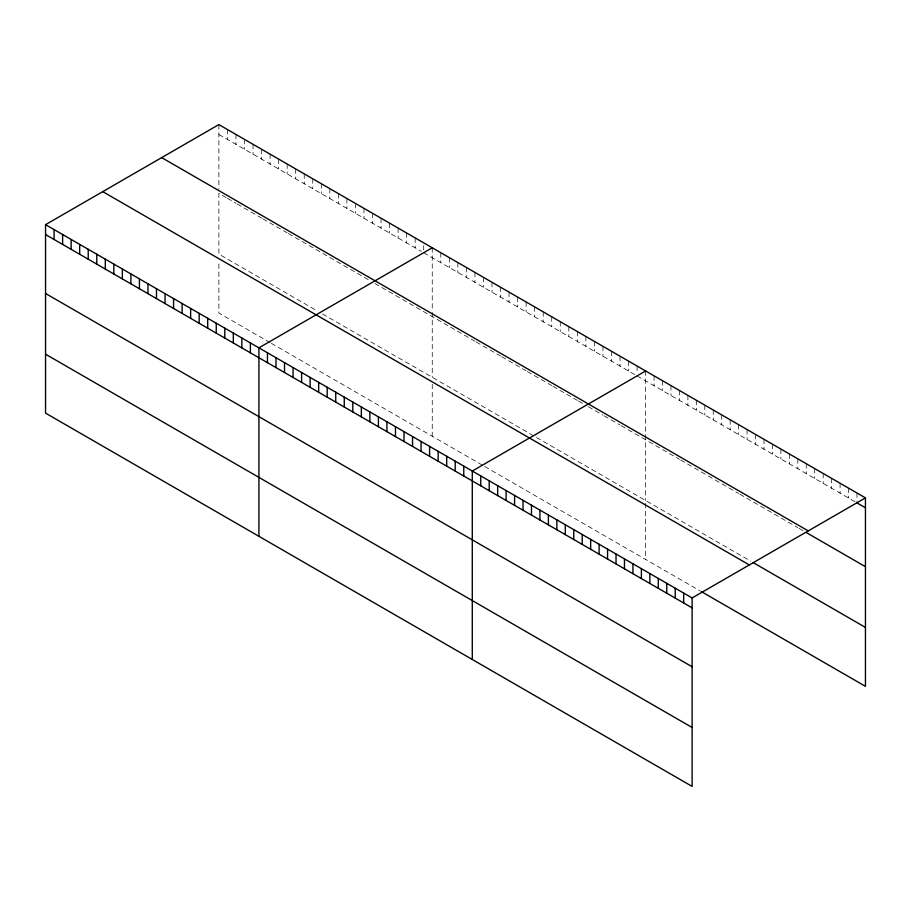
<?xml version="1.0" encoding="UTF-8"?>
<svg xmlns="http://www.w3.org/2000/svg" width="911" height="911" viewBox="0 0 911 911"><rect width="100%" height="100%" fill="white"/><g stroke="black" fill="none" stroke-linecap="round" stroke-linejoin="round"><path stroke-width="0.68" stroke-dasharray="4.55 3.42" d="M218.879 124.591L218.879 189.203M218.879 134.486L421.269 251.345M423.706 252.757L634.637 374.535M637.085 375.936L855.782 502.212M226.19 197.641L218.879 193.417L218.879 254.123L317.632 311.141M227.408 198.336L235.949 203.267M237.167 203.973L261.548 218.048M262.767 218.754L287.159 232.829M288.377 233.535L370.06 280.702M374.945 283.515L449.317 326.457M450.535 327.163L474.916 341.238M476.134 341.944L500.526 356.019M501.745 356.725L526.125 370.8M527.344 371.506L551.736 385.592M552.954 386.287L577.335 400.373M578.553 401.068L585.875 405.293M588.312 406.705L602.945 415.154M604.164 415.86L620.015 425.004M621.234 425.71L679.435 459.315M680.642 460.009L738.627 493.489M739.834 494.183L797.808 527.663M799.015 528.357L803.844 531.147M322.517 313.953L750.698 561.165M270.089 342.604L218.879 313.042L218.879 261.138M271.307 343.31L483.456 465.794M484.675 466.5L699.967 590.806M857 493.01L857 501.494M848.54 488.125L848.54 498.021M840.09 483.24L840.09 493.147M831.629 478.355L831.629 488.262M823.18 473.481L823.18 483.377M814.719 468.596L814.719 478.503M806.269 463.71L806.269 473.618M797.808 458.837L797.808 468.732M789.359 453.951L789.359 463.858M780.898 449.066L780.898 458.973M772.448 444.192L772.448 454.088M763.987 439.307L763.987 449.214M755.538 434.422L755.538 444.329M747.077 429.548L747.077 439.444M738.627 424.663L738.627 434.57M730.167 419.777L730.167 429.685M721.717 414.904L721.717 424.799M713.256 410.018L713.256 419.914M704.807 405.133L704.807 415.04M696.346 400.259L696.346 410.155M687.896 395.374L687.896 405.27M679.435 390.489L679.435 400.396M670.986 385.615L670.986 395.511M662.525 380.73L662.525 390.625M654.075 375.844L654.075 385.752M645.614 370.971L645.614 500.492M645.614 503.305L645.614 559.422M637.085 366.04L637.085 373.111M628.544 361.109L628.544 371.016M620.015 356.178L620.015 366.085M611.475 351.259L611.475 361.155M602.945 346.328L602.945 356.224M594.405 341.397L594.405 351.304M585.875 336.478L585.875 346.374M577.335 331.547L577.335 341.443M568.806 326.616L568.806 336.523M560.265 321.685L560.265 331.593M551.736 316.766L551.736 326.662M543.195 311.835L543.195 321.742M534.666 306.905L534.666 316.812M526.125 301.985L526.125 311.881M517.596 297.054L517.596 306.95M509.055 292.124L509.055 302.031M500.526 287.193L500.526 297.1M491.986 282.273L491.986 292.169M483.456 277.343L483.456 287.25M474.916 272.412L474.916 282.319M466.386 267.492L466.386 277.388M457.846 262.562L457.846 272.457M449.317 257.631L449.317 267.538M440.776 252.7L440.776 262.607M432.247 247.781L432.247 310.993M432.247 312.393L432.247 377.313M432.247 384.328L432.247 436.232M423.706 245.674L423.706 249.921M415.177 237.919L415.177 247.826M406.636 233L406.636 242.895M398.107 228.069L398.107 237.965M389.566 223.138L389.566 233.045M381.037 218.219L381.037 228.114M372.497 213.288L372.497 223.184M363.967 208.357L363.967 218.264M355.438 203.426L355.438 213.333M346.897 198.507L346.897 208.403M338.368 193.576L338.368 203.472M329.828 188.645L329.828 198.552M321.298 183.726L321.298 193.622M312.758 178.795L312.758 188.691M304.228 173.864L304.228 183.771M295.688 168.934L295.688 178.841M287.159 164.014L287.159 173.91M278.618 159.083L278.618 168.979M270.089 154.153L270.089 164.06M261.548 149.233L261.548 159.129M253.019 144.302L253.019 154.198M244.478 139.372L244.478 149.279M235.949 134.441L235.949 144.348M227.408 129.521L227.408 139.417"/><path stroke-width="1.37" d="M45.55 224.664L692.121 597.958L692.121 786.409L45.55 413.116L45.55 224.664L218.879 124.591L865.45 497.884L865.45 686.336L701.174 591.501M432.247 247.781L258.918 347.843L258.918 536.306M645.614 370.971L472.285 471.033L472.285 659.484M692.121 597.958L865.45 497.884M857 502.906L865.45 507.791M161.68 157.614L808.251 530.908M806.269 532.536L865.45 566.71M753.112 562.565L865.45 627.417M102.749 191.64L749.32 564.934M45.55 234.56L692.121 607.853M45.55 293.479L692.121 666.784M45.55 354.197L692.121 727.49M683.671 593.072L683.671 602.98M675.21 588.187L675.21 598.094M666.761 583.313L666.761 593.209M658.3 578.428L658.3 588.335M649.85 573.543L649.85 583.45M641.39 568.669L641.39 578.565M632.94 563.784L632.94 573.691M624.479 558.899L624.479 568.806M616.03 554.025L616.03 563.92M607.569 549.139L607.569 559.047M599.119 544.254L599.119 554.161M590.658 539.38L590.658 549.276M582.209 534.495L582.209 544.391M573.748 529.61L573.748 539.517M565.298 524.736L565.298 534.632M556.837 519.851L556.837 529.746M548.388 514.966L548.388 524.873M539.927 510.092L539.927 519.987M531.477 505.206L531.477 515.102M523.016 500.321L523.016 510.228M514.567 495.447L514.567 505.343M506.106 490.562L506.106 500.458M497.657 485.677L497.657 495.584M489.196 480.803L489.196 490.699M480.746 475.918L480.746 485.814M463.756 466.102L463.756 476.009M455.215 461.182L455.215 471.078M446.686 456.252L446.686 466.159M438.145 451.321L438.145 461.228M429.616 446.401L429.616 456.297M421.076 441.471L421.076 451.366M412.546 436.54L412.546 446.447M404.006 431.609L404.006 441.516M395.476 426.69L395.476 436.585M386.936 421.759L386.936 431.666M378.407 416.828L378.407 426.735M369.866 411.909L369.866 421.804M361.337 406.978L361.337 416.874M352.808 402.047L352.808 411.954M344.267 397.128L344.267 407.023M335.738 392.197L335.738 402.093M327.197 387.266L327.197 397.173M318.668 382.335L318.668 392.242M310.127 377.416L310.127 387.312M301.598 372.485L301.598 382.381M293.057 367.554L293.057 377.461M284.528 362.635L284.528 372.531M275.987 357.704L275.987 367.6M267.458 352.773L267.458 362.68M250.388 342.923L250.388 352.819M241.848 337.992L241.848 347.888M233.318 333.062L233.318 342.969M224.778 328.142L224.778 338.038M216.249 323.211L216.249 333.107M207.708 318.281L207.708 328.188M199.179 313.35L199.179 323.257M190.638 308.43L190.638 318.326M182.109 303.5L182.109 313.395M173.568 298.569L173.568 308.476M165.039 293.649L165.039 303.545M156.498 288.719L156.498 298.614M147.969 283.788L147.969 293.695M139.429 278.857L139.429 288.764M130.899 273.938L130.899 283.833M122.359 269.007L122.359 278.903M113.829 264.076L113.829 273.983M105.289 259.157L105.289 269.052M96.76 254.226L96.76 264.122M88.219 249.295L88.219 259.202M79.69 244.364L79.69 254.271M71.149 239.445L71.149 249.341M62.62 234.514L62.62 244.41M54.079 229.583L54.079 239.491"/></g></svg>
